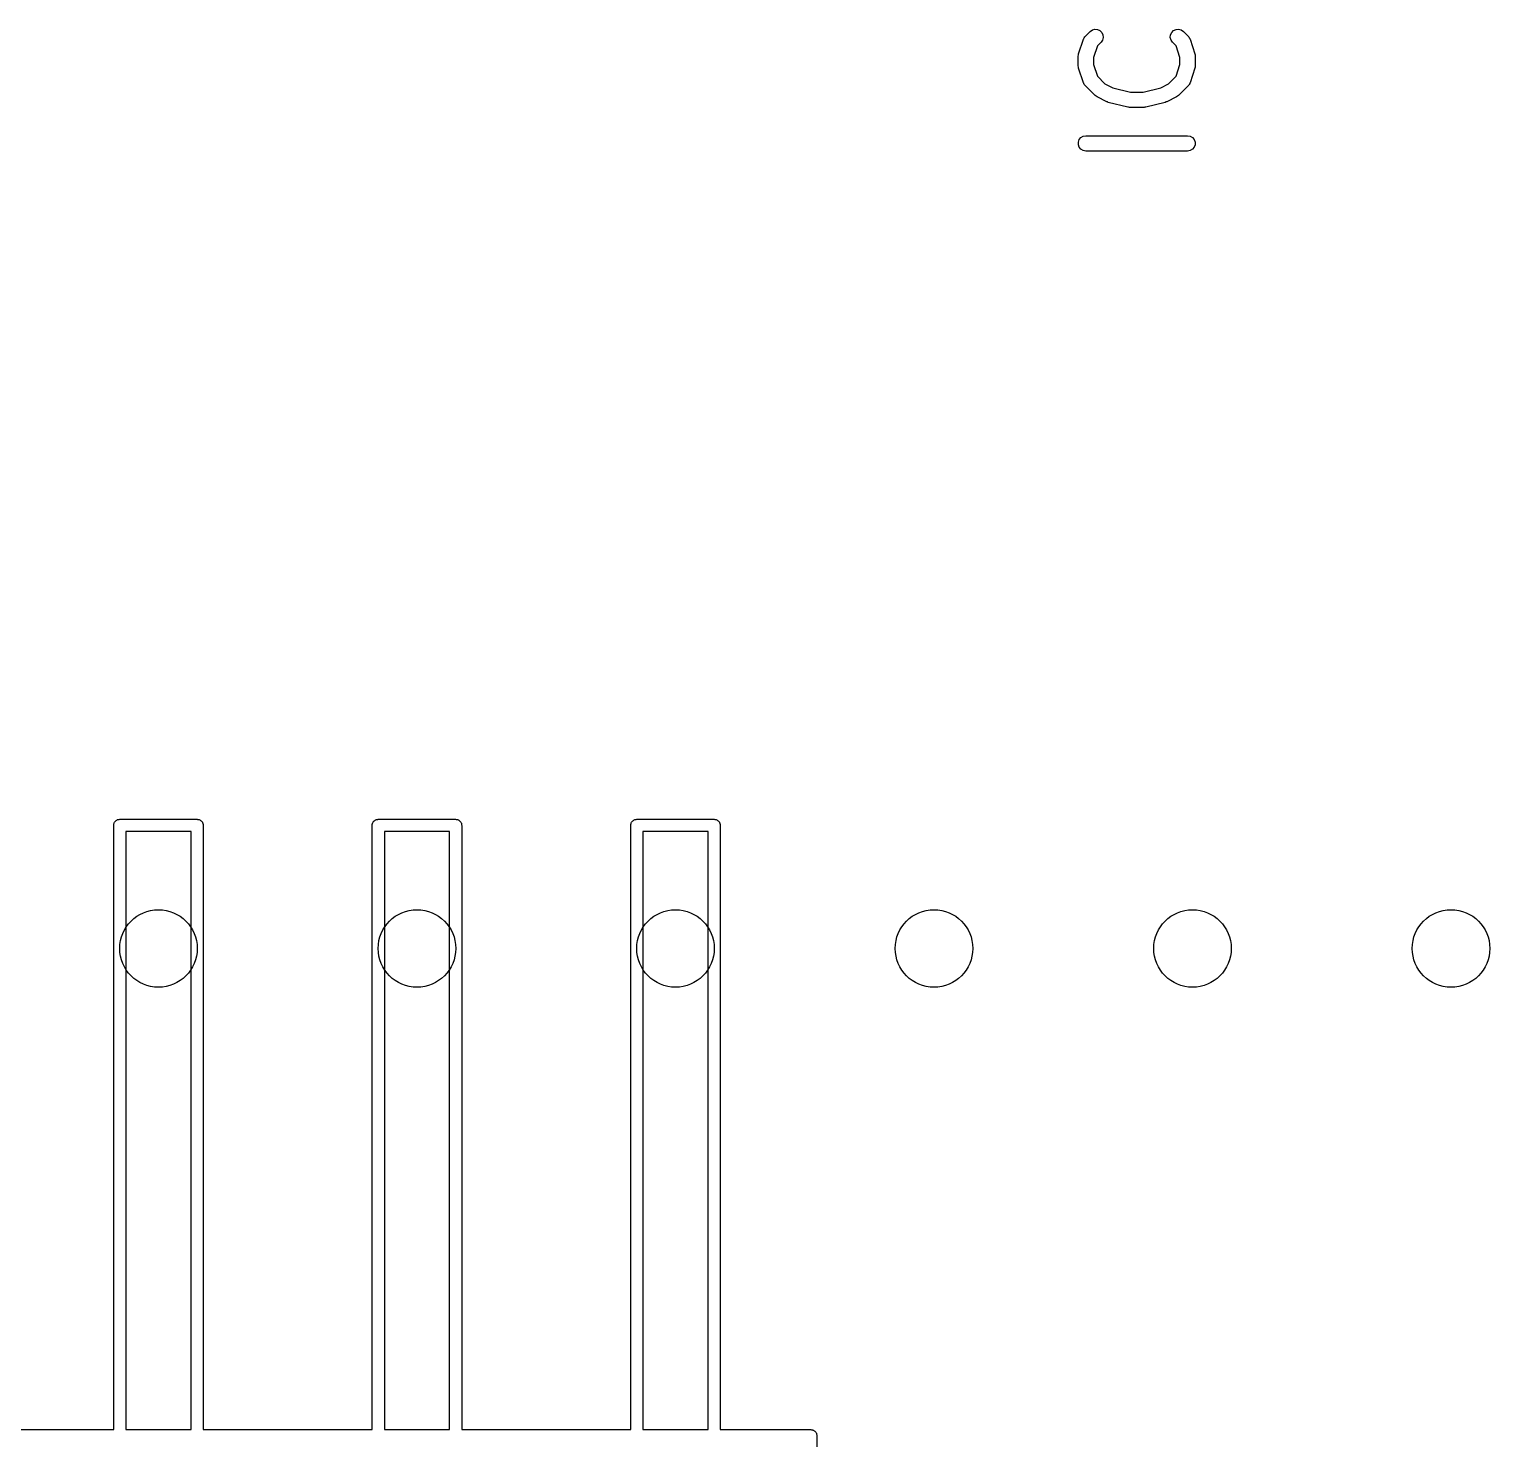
# Model space of a CAD drawing. Extents: x 110.5 to 190.5, y -94 to -42.8.
# Drawn here: x 166.37 to 180.72, y -79.75 to -65.89 of the extents above; entities that cross this region are included whole.
import ezdxf

# ---------------------------------------------------------------- set-up
doc = ezdxf.new("R2010")
doc.units = 0
doc.header["$MEASUREMENT"] = 0
doc.layers.add('BLACK', color=7, linetype='CONTINUOUS')

msp = doc.modelspace()

# ---------------------------------------------------------------- linework, layer by layer
at = {"layer": 'Black'}
for p, q in [((176.681, -66.1353), (176.729, -65.9925)), ((176.729, -65.9925), (176.731, -65.9887)), ((176.731, -65.9887), (176.732, -65.9845)), ((176.732, -65.9845), (176.737, -65.9773)), ((176.737, -65.9773), (176.741, -65.9696)), ((176.741, -65.9696), (176.744, -65.9667)), ((176.744, -65.9667), (176.747, -65.9632)), ((176.747, -65.9632), (176.795, -65.9155)), ((176.795, -65.9155), (176.816, -65.9006)), ((176.816, -65.9006), (176.841, -65.8939)), ((176.841, -65.8939), (176.867, -65.8961)), ((176.867, -65.8961), (176.891, -65.9071)), ((176.891, -65.9071), (176.909, -65.9256)), ((176.916, -66.0003), (176.901, -66.0216)), ((176.909, -65.9256), (176.92, -65.9492)), ((176.922, -65.9751), (176.916, -66.0003)), ((176.92, -65.9492), (176.922, -65.9751)), ((177.582, -65.9751), (177.585, -65.9492)), ((177.589, -66.0003), (177.582, -65.9751)), ((177.585, -65.9492), (177.596, -65.9256)), ((177.604, -66.0216), (177.589, -66.0003)), ((177.596, -65.9256), (177.614, -65.9071)), ((177.614, -65.9071), (177.638, -65.8961)), ((177.638, -65.8961), (177.664, -65.8939)), ((177.664, -65.8939), (177.689, -65.9006)), ((177.689, -65.9006), (177.71, -65.9155)), ((177.71, -65.9155), (177.758, -65.9632)), ((177.758, -65.9632), (177.76, -65.9667)), ((177.76, -65.9667), (177.764, -65.9696)), ((177.764, -65.9696), (177.768, -65.9773)), ((177.768, -65.9773), (177.773, -65.9845)), ((177.773, -65.9845), (177.774, -65.9887)), ((177.774, -65.9887), (177.776, -65.9925)), ((177.776, -65.9925), (177.824, -66.1353)), ((176.677, -66.159), (176.679, -66.1472)), ((176.679, -66.1472), (176.681, -66.1353)), ((176.866, -66.0567), (176.827, -66.1712)), ((176.901, -66.0216), (176.866, -66.0567)), ((177.639, -66.0567), (177.604, -66.0216)), ((177.677, -66.1712), (177.639, -66.0567)), ((177.824, -66.1353), (177.825, -66.1472)), ((177.825, -66.1472), (177.827, -66.159)), ((176.677, -66.2543), (176.677, -66.159)), ((176.679, -66.2661), (176.677, -66.2543)), ((176.681, -66.278), (176.679, -66.2661)), ((176.729, -66.4209), (176.681, -66.278)), ((176.827, -66.1712), (176.827, -66.2421)), ((176.827, -66.2421), (176.866, -66.3566)), ((177.639, -66.3566), (177.677, -66.2421)), ((177.677, -66.2421), (177.677, -66.1712)), ((177.824, -66.278), (177.776, -66.4209)), ((177.825, -66.2661), (177.824, -66.278)), ((177.827, -66.2543), (177.825, -66.2661)), ((177.827, -66.159), (177.827, -66.2543)), ((176.731, -66.4247), (176.729, -66.4209)), ((176.732, -66.4288), (176.731, -66.4247)), ((176.737, -66.436), (176.732, -66.4288)), ((176.741, -66.4438), (176.737, -66.436)), ((176.744, -66.4466), (176.741, -66.4438)), ((176.866, -66.3566), (176.94, -66.4307)), ((176.94, -66.4307), (177.017, -66.4692)), ((177.488, -66.4692), (177.565, -66.4307)), ((177.565, -66.4307), (177.639, -66.3566)), ((177.764, -66.4438), (177.76, -66.4466)), ((177.768, -66.436), (177.764, -66.4438)), ((177.773, -66.4288), (177.768, -66.436)), ((177.774, -66.4247), (177.773, -66.4288)), ((177.776, -66.4209), (177.774, -66.4247)), ((176.747, -66.4502), (176.744, -66.4466)), ((176.842, -66.5454), (176.747, -66.4502)), ((176.852, -66.5523), (176.842, -66.5454)), ((176.862, -66.5595), (176.852, -66.5523)), ((176.957, -66.6071), (176.862, -66.5595)), ((177.017, -66.4692), (177.19, -66.5126)), ((177.19, -66.5126), (177.315, -66.5126)), ((177.315, -66.5126), (177.488, -66.4692)), ((177.643, -66.5595), (177.548, -66.6071)), ((177.653, -66.5523), (177.643, -66.5595)), ((177.663, -66.5454), (177.653, -66.5523)), ((177.758, -66.4502), (177.663, -66.5454)), ((177.76, -66.4466), (177.758, -66.4502)), ((176.965, -66.6094), (176.957, -66.6071)), ((176.972, -66.6128), (176.965, -66.6094)), ((177.163, -66.6604), (176.972, -66.6128)), ((177.172, -66.661), (177.163, -66.6604)), ((177.181, -66.6626), (177.172, -66.661)), ((177.324, -66.6626), (177.181, -66.6626)), ((177.333, -66.661), (177.324, -66.6626)), ((177.342, -66.6604), (177.333, -66.661)), ((177.532, -66.6128), (177.342, -66.6604)), ((177.54, -66.6094), (177.532, -66.6128)), ((177.548, -66.6071), (177.54, -66.6094)), ((176.679, -67.0032), (176.687, -66.9787)), ((176.679, -67.0292), (176.679, -67.0032)), ((176.687, -66.9787), (176.704, -66.9587)), ((176.704, -66.9587), (176.727, -66.9457)), ((176.727, -66.9457), (176.752, -66.9412)), ((176.752, -66.9412), (177.752, -66.9412)), ((177.752, -66.9412), (177.778, -66.9457)), ((177.778, -66.9457), (177.801, -66.9587)), ((177.801, -66.9587), (177.817, -66.9787)), ((177.817, -66.9787), (177.826, -67.0032)), ((177.826, -67.0032), (177.826, -67.0292)), ((176.687, -67.0537), (176.679, -67.0292)), ((176.704, -67.0736), (176.687, -67.0537)), ((176.727, -67.0867), (176.704, -67.0736)), ((176.752, -67.0912), (176.727, -67.0867)), ((177.752, -67.0912), (176.752, -67.0912)), ((177.778, -67.0867), (177.752, -67.0912)), ((177.801, -67.0736), (177.778, -67.0867)), ((177.817, -67.0537), (177.801, -67.0736)), ((177.826, -67.0292), (177.817, -67.0537)), ((167.2, -73.72), (167.201, -73.7148)), ((167.2, -79.66), (167.2, -73.72)), ((167.201, -73.7096), (167.203, -73.7047)), ((167.201, -73.7148), (167.201, -73.7096)), ((167.203, -73.7047), (167.204, -73.6995)), ((167.204, -73.6995), (167.206, -73.6949)), ((167.206, -73.6949), (167.208, -73.69)), ((167.208, -73.69), (167.211, -73.686)), ((167.211, -73.686), (167.214, -73.6814)), ((167.214, -73.6814), (167.218, -73.6781)), ((167.218, -73.6781), (167.221, -73.674)), ((167.221, -73.674), (167.226, -73.6714)), ((167.226, -73.6714), (167.23, -73.668)), ((167.23, -73.668), (167.235, -73.6662)), ((167.235, -73.6662), (167.239, -73.6636)), ((167.239, -73.6636), (167.245, -73.6627)), ((167.245, -73.6627), (167.25, -73.6609)), ((167.25, -73.6609), (167.255, -73.6609)), ((167.255, -73.6609), (167.26, -73.66)), ((167.26, -73.66), (168.02, -73.66)), ((168.02, -73.66), (168.025, -73.6609)), ((168.025, -73.6609), (168.03, -73.6609)), ((168.03, -73.6609), (168.035, -73.6627)), ((168.035, -73.6627), (168.041, -73.6636)), ((168.041, -73.6636), (168.045, -73.6662)), ((168.045, -73.6662), (168.05, -73.668)), ((168.05, -73.668), (168.054, -73.6714)), ((168.054, -73.6714), (168.059, -73.674)), ((168.059, -73.674), (168.062, -73.6781)), ((168.062, -73.6781), (168.066, -73.6814)), ((168.066, -73.6814), (168.069, -73.686)), ((168.069, -73.686), (168.072, -73.69)), ((168.072, -73.69), (168.074, -73.6949)), ((168.074, -73.6949), (168.076, -73.6995)), ((168.076, -73.6995), (168.077, -73.7047)), ((168.077, -73.7047), (168.079, -73.7096)), ((168.079, -73.7096), (168.079, -73.7148)), ((168.079, -73.7148), (168.08, -73.72)), ((168.08, -73.72), (168.08, -79.66)), ((169.74, -73.72), (169.741, -73.7148)), ((169.74, -79.66), (169.74, -73.72)), ((169.741, -73.7096), (169.743, -73.7047)), ((169.741, -73.7148), (169.741, -73.7096)), ((169.743, -73.7047), (169.744, -73.6995)), ((169.744, -73.6995), (169.746, -73.6949)), ((169.746, -73.6949), (169.748, -73.69)), ((169.748, -73.69), (169.751, -73.686)), ((169.751, -73.686), (169.754, -73.6814)), ((169.754, -73.6814), (169.758, -73.6781)), ((169.758, -73.6781), (169.761, -73.674)), ((169.761, -73.674), (169.766, -73.6714)), ((169.766, -73.6714), (169.77, -73.668)), ((169.77, -73.668), (169.775, -73.6662)), ((169.775, -73.6662), (169.779, -73.6636)), ((169.779, -73.6636), (169.785, -73.6627)), ((169.785, -73.6627), (169.79, -73.6609)), ((169.79, -73.6609), (169.795, -73.6609)), ((169.795, -73.6609), (169.8, -73.66)), ((169.8, -73.66), (170.56, -73.66)), ((170.56, -73.66), (170.565, -73.6609)), ((170.565, -73.6609), (170.57, -73.6609)), ((170.57, -73.6609), (170.575, -73.6627)), ((170.575, -73.6627), (170.581, -73.6636)), ((170.581, -73.6636), (170.585, -73.6662)), ((170.585, -73.6662), (170.59, -73.668)), ((170.59, -73.668), (170.594, -73.6714)), ((170.594, -73.6714), (170.599, -73.674)), ((170.599, -73.674), (170.602, -73.6781)), ((170.602, -73.6781), (170.606, -73.6814)), ((170.606, -73.6814), (170.609, -73.686)), ((170.609, -73.686), (170.612, -73.69)), ((170.612, -73.69), (170.614, -73.6949)), ((170.614, -73.6949), (170.616, -73.6995)), ((170.616, -73.6995), (170.617, -73.7047)), ((170.617, -73.7047), (170.619, -73.7096)), ((170.619, -73.7096), (170.619, -73.7148)), ((170.619, -73.7148), (170.62, -73.72)), ((170.62, -73.72), (170.62, -79.66)), ((172.28, -73.72), (172.281, -73.7148)), ((172.28, -79.66), (172.28, -73.72)), ((172.281, -73.7096), (172.283, -73.7047)), ((172.281, -73.7148), (172.281, -73.7096)), ((172.283, -73.7047), (172.284, -73.6995)), ((172.284, -73.6995), (172.286, -73.6949)), ((172.286, -73.6949), (172.288, -73.69)), ((172.288, -73.69), (172.291, -73.686)), ((172.291, -73.686), (172.294, -73.6814)), ((172.294, -73.6814), (172.298, -73.6781)), ((172.298, -73.6781), (172.301, -73.674)), ((172.301, -73.674), (172.306, -73.6714)), ((172.306, -73.6714), (172.31, -73.668)), ((172.31, -73.668), (172.315, -73.6662)), ((172.315, -73.6662), (172.319, -73.6636)), ((172.319, -73.6636), (172.325, -73.6627)), ((172.325, -73.6627), (172.33, -73.6609)), ((172.33, -73.6609), (172.335, -73.6609)), ((172.335, -73.6609), (172.34, -73.66)), ((172.34, -73.66), (173.1, -73.66)), ((173.1, -73.66), (173.105, -73.6609)), ((173.105, -73.6609), (173.11, -73.6609)), ((173.11, -73.6609), (173.115, -73.6627)), ((173.115, -73.6627), (173.121, -73.6636)), ((173.121, -73.6636), (173.125, -73.6662)), ((173.125, -73.6662), (173.13, -73.668)), ((173.13, -73.668), (173.134, -73.6714)), ((173.134, -73.6714), (173.139, -73.674)), ((173.139, -73.674), (173.142, -73.6781)), ((173.142, -73.6781), (173.146, -73.6814)), ((173.146, -73.6814), (173.149, -73.686)), ((173.149, -73.686), (173.152, -73.69)), ((173.152, -73.69), (173.154, -73.6949)), ((173.154, -73.6949), (173.156, -73.6995)), ((173.156, -73.6995), (173.157, -73.7047)), ((173.157, -73.7047), (173.159, -73.7096)), ((173.159, -73.7096), (173.159, -73.7148)), ((173.159, -73.7148), (173.16, -73.72)), ((173.16, -73.72), (173.16, -79.66)), ((167.32, -73.78), (167.32, -79.66)), ((167.96, -73.78), (167.32, -73.78)), ((167.96, -79.66), (167.96, -73.78)), ((169.86, -73.78), (169.86, -79.66)), ((170.5, -73.78), (169.86, -73.78)), ((170.5, -79.66), (170.5, -73.78)), ((172.4, -73.78), (172.4, -79.66)), ((173.04, -73.78), (172.4, -73.78)), ((173.04, -79.66), (173.04, -73.78)), ((165.54, -79.66), (167.2, -79.66)), ((167.32, -79.66), (167.96, -79.66)), ((168.08, -79.66), (169.74, -79.66)), ((169.86, -79.66), (170.5, -79.66)), ((170.62, -79.66), (172.28, -79.66)), ((172.4, -79.66), (173.04, -79.66)), ((173.16, -79.66), (174.05, -79.66)), ((174.05, -79.66), (174.055, -79.6609)), ((174.055, -79.6609), (174.06, -79.6609)), ((174.06, -79.6609), (174.065, -79.6627)), ((174.065, -79.6627), (174.071, -79.6636)), ((174.071, -79.6636), (174.075, -79.6662)), ((174.075, -79.6662), (174.08, -79.668)), ((174.08, -79.668), (174.084, -79.6714)), ((174.084, -79.6714), (174.089, -79.674)), ((174.089, -79.674), (174.092, -79.6781)), ((174.092, -79.6781), (174.096, -79.6814)), ((174.096, -79.6814), (174.099, -79.686)), ((174.099, -79.686), (174.102, -79.69)), ((174.102, -79.69), (174.104, -79.6949)), ((174.104, -79.6949), (174.106, -79.6995)), ((174.106, -79.6995), (174.107, -79.7047)), ((174.107, -79.7047), (174.109, -79.7096)), ((174.109, -79.7096), (174.109, -79.7148)), ((174.109, -79.7148), (174.11, -79.72)), ((174.11, -79.72), (174.11, -82.38))]:
    msp.add_line(p, q, dxfattribs=at)
for centre in [(167.64, -74.93), (170.18, -74.93), (172.72, -74.93), (175.26, -74.93), (177.8, -74.93), (180.34, -74.93)]:
    msp.add_circle(centre, 0.381, dxfattribs=at)

doc.saveas('drawing.dxf')
